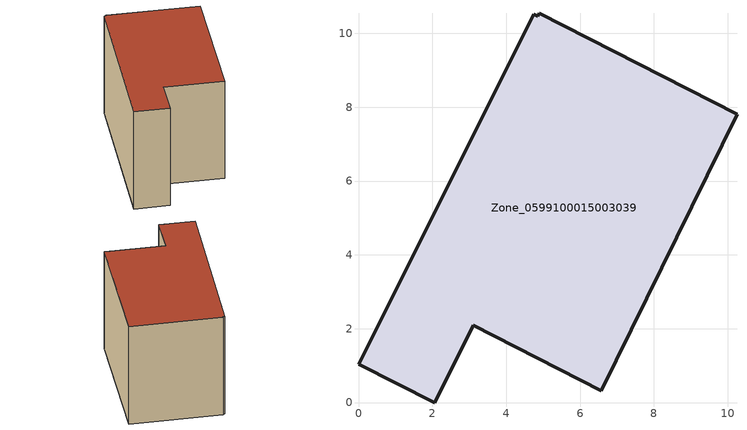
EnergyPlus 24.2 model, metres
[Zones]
Zone_0599100015003039
 floor ground (C_G): 4.85,10.46 4.89,10.54 10.25,7.81 6.58,0.32 3.11,2.09 2.07,0 0,1.04 4.75,10.51 z1.03
 wall outside (C_F): 0,1.04 2.07,0 3.11,2.09 6.58,0.32 10.25,7.81 4.89,10.54 4.85,10.46 4.75,10.51 0,1.04 z1.03:8.48
 roof outside (C_R): 4.85,10.46 4.75,10.51 0,1.04 2.07,0 3.11,2.09 6.58,0.32 10.25,7.81 4.89,10.54 z8.48
[BUILDING]
Pand.0599100015003039: North Axis=0; Terrain=City; Loads Convergence Tolerance Value=0.04; Temperature Convergence Tolerance Value=0.4; Solar Distribution=FullExterior; Maximum Number of Warmup Days=25; Minimum Number of Warmup Days=1
[Site:Location]
Rotterdam.The.Hague.AP_ZH_NLD Design_Conditions: Latitude=51.96; Longitude=4.45; Time Zone=1; Elevation=-4.5
[SITE:GROUNDTEMPERATURE:BUILDINGSURFACE]
18, 18, 18, 18, 18, 18, 18, 18, 18, 18, 18, 18
[MATERIAL] Thermal Absorptance=0.9; Solar Absorptance=0.7; Visible Absorptance=0.7
Name | Roughness | Thickness | Conductivity | Density | Specific Heat
G.TI.1946-1964 | MediumSmooth | 0.15 | 1 | 540 | 1210
F.TI.1946-1964 | Rough | 0.3 | 0.857143 | 1920 | 840
R.TI.1946-1964 | MediumRough | 0.2 | 0.277778 | 1500 | 1000
[CONSTRUCTION]
C_G: G.TI.1946-1964
C_F: F.TI.1946-1964
C_R: R.TI.1946-1964
[ZONE]
Zone_0599100015003039: Type=1; Multiplier=1; Ceiling Height=Autocalculate; Volume=Autocalculate; Floor Area=autocalculate; Part of Total Floor Area=Yes
[ZONEINFILTRATION:DESIGNFLOWRATE]
Infil_Zone_0599100015003039: Zone or ZoneList or Space or SpaceList=Zone_0599100015003039; Schedule=AlwaysOn; Design Flow Rate Calculation Method=Flow/Area; Flow Rate per Floor Area=0.003; Constant Term Coefficient=1; Temperature Term Coefficient=0; Velocity Term Coefficient=0; Velocity Squared Term Coefficient=0
[HVACTEMPLATE:ZONE:IDEALLOADSAIRSYSTEM]
Zone_0599100015003039: Maximum Heating Supply Air Temperature=50; Minimum Cooling Supply Air Temperature=13; Maximum Heating Supply Air Humidity Ratio=0.0156; Minimum Cooling Supply Air Humidity Ratio=0.0077; Heating Limit=NoLimit; Cooling Limit=NoLimit; Dehumidification Control Type=ConstantSensibleHeatRatio; Cooling Sensible Heat Ratio=0.7; Dehumidification Setpoint=60; Humidification Control Type=None; Humidification Setpoint=30; Outdoor Air Method=None; Outdoor Air Flow Rate per Person=0.00944; Outdoor Air Flow Rate per Zone Floor Area=0; Outdoor Air Flow Rate per Zone=0; Demand Controlled Ventilation Type=None; Outdoor Air Economizer Type=NoEconomizer; Heat Recovery Type=None; Sensible Heat Recovery Effectiveness=0.7; Latent Heat Recovery Effectiveness=0.65
[ZONECONTROL:THERMOSTAT]
ThermostatControl_Zone_0599100015003039: Zone or ZoneList=Zone_0599100015003039; Control Type Schedule=DualSetpointControlType; Control 1=Thermostat_Zone_0599100015003039; Temperature Difference Between Cutout And Setpoint=0
[THERMOSTATSETPOINT:DUALSETPOINT]
Thermostat_Zone_0599100015003039: Heating Setpoint Temperature Schedule=HeatingSetpoint_Zone_0599100015003039; Cooling Setpoint Temperature Schedule=CoolingSetpoint_Zone_0599100015003039
[SCHEDULE:COMPACT]
HeatingSetpoint_Zone_0599100015003039: Through: 12/31, For: AllDays, Until: 24:00, 21
CoolingSetpoint_Zone_0599100015003039: Through: 12/31, For: AllDays, Until: 24:00, 24
DualSetpointControlType: Through: 12/31, For: AllDays, Until: 24:00, 4
AlwaysOn: Through: 12/31, For: AllDays, Until: 24:00, 1
